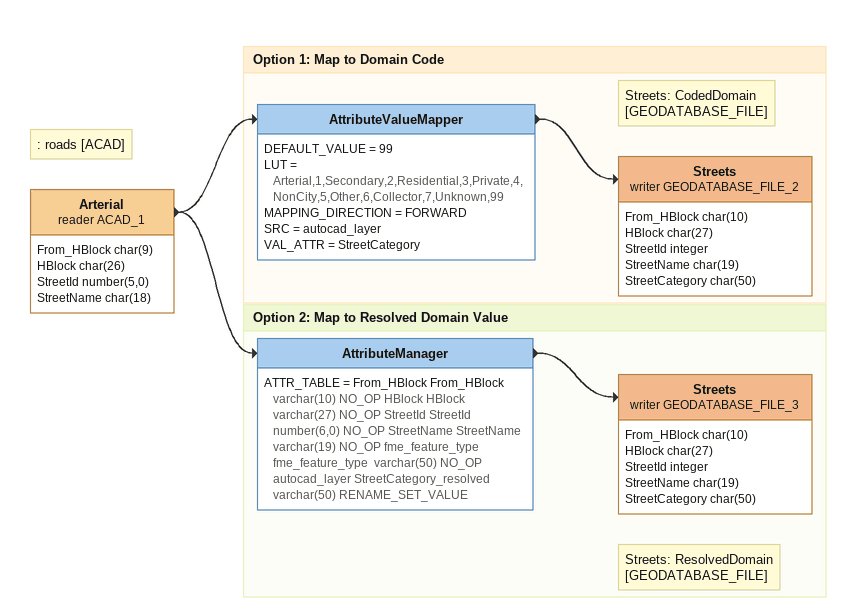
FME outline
Note: : roads [ACAD]
Arterial (reader ACAD_1)
    attributes: From_HBlock char(9), HBlock char(26), StreetId number(5,0), StreetName char(18)
    -> AttributeValueMapper
    -> AttributeManager

Bookmark: Option 1: Map to Domain Code
AttributeValueMapper
    DEFAULT_VALUE = 99
    LUT = Arterial,1,Secondary,2,Residential,3,Private,4,NonCity,5,Other,6,Collector,7,Unknown,99
    MAPPING_DIRECTION = FORWARD
    SRC = autocad_layer
    VAL_ATTR = StreetCategory
    -> Streets (writer GEODATABASE_FILE_2)
Note: Streets: CodedDomain [GEODATABASE_FILE]
Streets (writer GEODATABASE_FILE_2)
    attributes: From_HBlock char(10), HBlock char(27), StreetId integer, StreetName char(19), StreetCategory char(50)

Bookmark: Option 2: Map to Resolved Domain Value
AttributeManager
    ATTR_TABLE = From_HBlock From_HBlock  varchar(10) NO_OP HBlock HBlock  varchar(27) NO_OP StreetId StreetId  number(6,0) NO_OP StreetName StreetName  varchar(19) NO_OP fme_feature_type fme_feature_type  varchar(50) NO_OP autocad_layer StreetCategory_resolved  varchar(50) RENAME_SET_VALUE
    -> Streets (writer GEODATABASE_FILE_3)
Note: Streets: ResolvedDomain [GEODATABASE_FILE]
Streets (writer GEODATABASE_FILE_3)
    attributes: From_HBlock char(10), HBlock char(27), StreetId integer, StreetName char(19), StreetCategory char(50)
